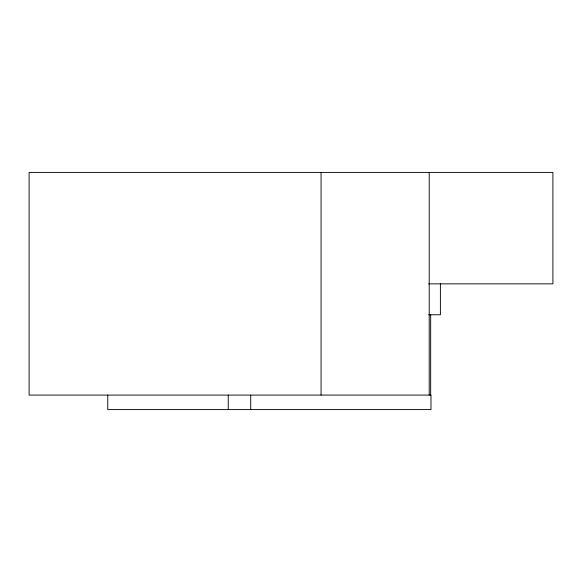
<?xml version="1.0" encoding="UTF-8"?>
<svg xmlns="http://www.w3.org/2000/svg" width="582" height="582" viewBox="0 0 582 582"><rect width="100%" height="100%" fill="white"/><g stroke="black" fill="none" stroke-linecap="round" stroke-linejoin="round"><path stroke-width="0.87" d="M428.614 283.856L552.9 283.856L552.9 172.41L29.1 172.41L29.1 395.083L430.978 395.083L430.978 409.59L107.765 409.59L107.765 395.054M428.599 314.76L440.392 314.76L440.392 283.856M430.673 314.724L430.673 395.083M429.21 172.41L429.21 395.083M321.068 172.41L321.068 395.083M250.726 395.083L250.726 409.59M228.253 395.083L228.253 409.59"/></g></svg>
